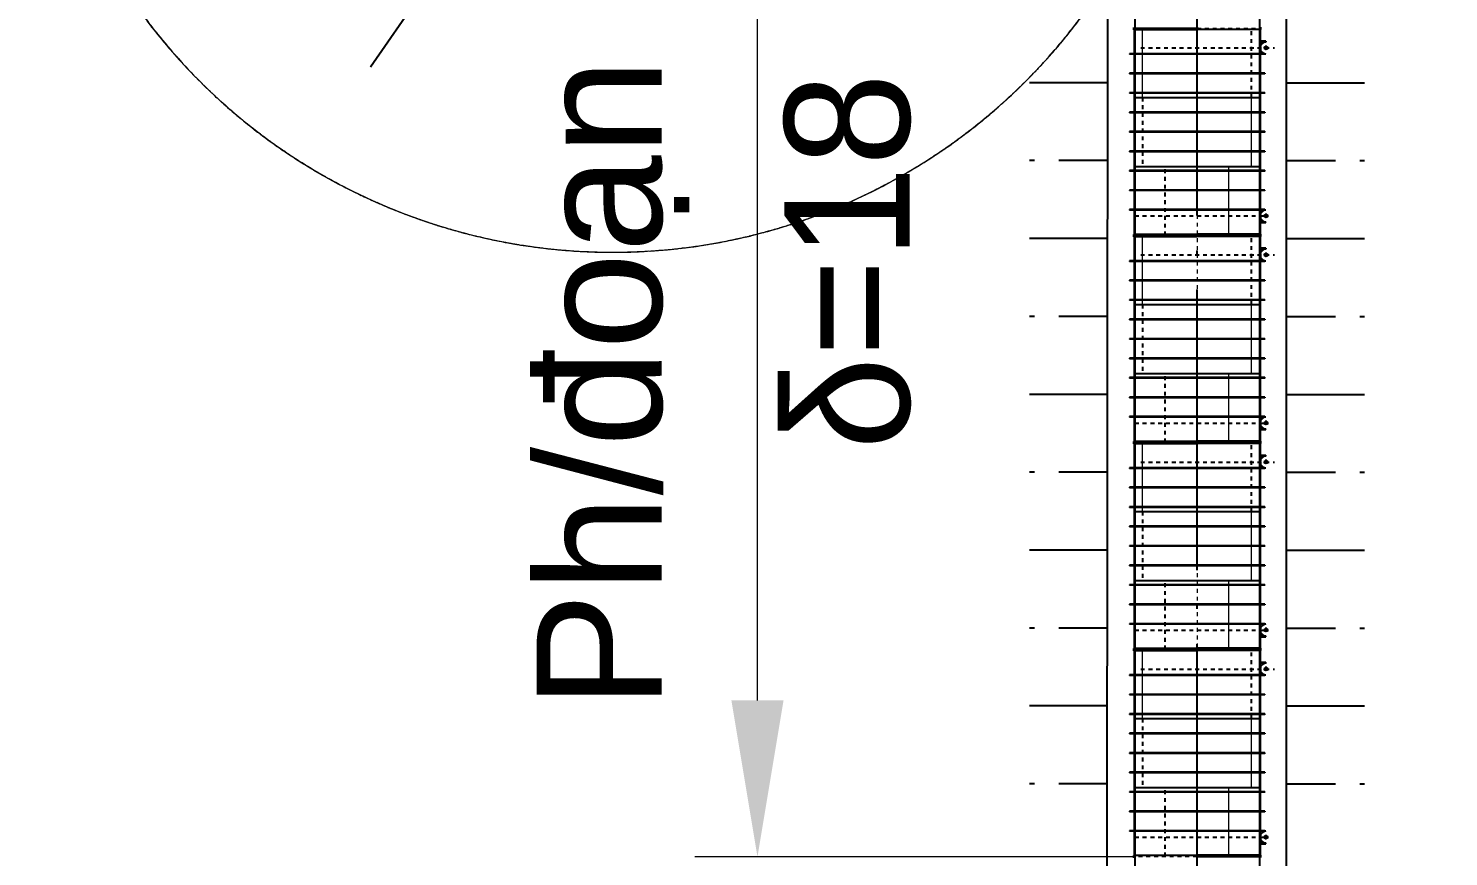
# Model space of a CAD drawing. Header units: inches. Extents: x 444671 to 463716, y 1783086 to 1794968.
# Drawn here: x 456410.11 to 456446.57, y 1787427.25 to 1787448.51 of the extents above; entities that cross this region are included whole.
import ezdxf

# ---------------------------------------------------------------- set-up
doc = ezdxf.new("R2010")
doc.units = ezdxf.units.IN
doc.header["$MEASUREMENT"] = 0
for name, pattern in [('ACAD_ISO04W100', [30, 24, -3, 0, -3]), ('CENTER', [2, 1.25, -0.25, 0.25, -0.25]), ('DASHED2', [9.525, 6.35, -3.175]), ('HIDDEN', [0.375, 0.25, -0.125])]:
    doc.linetypes.add(name, pattern=pattern)
for name, color, linetype in [('4', 4, 'Continuous'), ('Bao', 137, 'Continuous'), ('CONGTRINH', 2, 'Continuous'), ('CTTRINH', 4, 'Continuous'), ('Dong', 252, 'HIDDEN'), ('KHUAT', 8, 'DASHED2'), ('Tam', 1, 'CENTER'), ('Text', 3, 'Continuous'), ('Tim', 1, 'ACAD_ISO04W100')]:
    doc.layers.add(name, color=color, linetype=linetype)
doc.layers.add('manh', color=128, linetype='Continuous', lineweight=15)
doc.layers.add('Texdoi', color=40, linetype='Continuous', lineweight=15)
doc.styles.add('Arial', font='arial.ttf')
doc.styles.add('VNARIAL', font='')
doc.styles.get('VNARIAL').set_extended_font_data('.VnArial')
doc.linetypes.add('NEN_DA1', pattern='A,1.5,-0.15,["Y",Standard,S=0.2,R=0,X=-0.15,Y=-0.2],-0.005', length=1.655)
doc.dimstyles.new('1-1', dxfattribs={"dimtxt": 2, "dimasz": 2.5, "dimexe": 1, "dimexo": 0, "dimgap": 1, "dimtad": 1, "dimtoh": 1, "dimdec": 0, "dimzin": 0, "dimdsep": 46, "dimtxsty": 'Standard', "dimcen": 0.09, "dimclrd": 3, "dimclre": 3, "dimclrt": 4, "dimadec": 0, "dimazin": 0, "dimtfac": 1, "dimtdec": 0, "dimtmove": 0, "dimatfit": 0, "dimfxl": 0, "dimtolj": 1, "dimtzin": 0, "dimarcsym": 0})
doc.dimstyles.new('kt2000', dxfattribs={"dimscale": 0, "dimtxt": 4, "dimasz": 3, "dimexe": 2.5, "dimexo": 0, "dimgap": 1.3, "dimtad": 1, "dimzin": 0, "dimdsep": 46, "dimtxsty": 'VNARIAL', "dimblk1": 'OBLIQUE', "dimblk2": 'OBLIQUE', "dimsah": 1, "dimcen": 0.8, "dimdle": 2.5, "dimclrd": 256, "dimclre": 256, "dimclrt": 256, "dimaunit": 1, "dimadec": 1, "dimazin": 0, "dimtfac": 1, "dimtofl": 0, "dimtmove": 1, "dimatfit": 3, "dimfxl": 0, "dimtolj": 1, "dimtzin": 0, "dimarcsym": 0})

# ---------------------------------------------------------------- blocks, each defined once
blk = doc.blocks.new('*D99')
at = {"layer": 'Defpoints', "color": 0, "transparency": 16777216}
for p in [(456433.64, 1787468.857), (456425.114, 1787456.515)]:
    blk.add_point(p, dxfattribs=at)
at = {"layer": 'Text', "lineweight": -2, "transparency": 16777216}
blk.add_line((456418.9, 1787447.518), (456431.935, 1787466.388), dxfattribs=at)
at = {"layer": 'Text', "transparency": 16777216}
blk.add_solid([(456431.523, 1787466.672), (456432.346, 1787466.104), (456433.64, 1787468.857)], dxfattribs=at)
at = {"layer": 'Text', "transparency": 16777216, "insert": (456421.815, 1787457.619), "char_height": 4, "attachment_point": 5, "rotation": 55.3639, "style": 'VNARIAL'}
blk.add_mtext('\\A1;R15.00', dxfattribs=at)
blk = doc.blocks.new('_Oblique')
at = {"color": 0, "linetype": 'ByBlock', "lineweight": -2}
blk.add_line((-0.5, -0.5), (0.5, 0.5), dxfattribs=at)
blk = doc.blocks.new('*D135')
at = {"layer": 'Bao', "color": 3, "lineweight": -2, "ltscale": 0.2, "transparency": 16777216}
for p, q in [((-1662320, 352410), (-1673591, 352410)), ((-1671986, 325903), (-1671986, 348397)), ((-1662320, 321890), (-1673591, 321890))]:
    blk.add_line(p, q, dxfattribs=at)
at = {"layer": 'Bao', "color": 3, "ltscale": 0.2, "transparency": 16777216}
for points in [[(-1672655, 348397), (-1671317, 348397), (-1671986, 352410)], [(-1672655, 325903), (-1671317, 325903), (-1671986, 321890)]]:
    blk.add_solid(points, dxfattribs=at)
at = {"layer": 'Defpoints', "color": 0, "ltscale": 0.2, "transparency": 16777216}
for p in [(-1671986, 352410), (-1662320, 352410), (-1662320, 321890)]:
    blk.add_point(p, dxfattribs=at)
at = {"layer": 'Bao', "color": 4, "ltscale": 0.2, "transparency": 16777216, "insert": (-1675695, 337150), "char_height": 3210.27, "attachment_point": 5, "rotation": 90}
blk.add_mtext('\\A1;{\\f.VnArial|b0|i0|c0|p34;Ph/®o¹n 25}', dxfattribs=at)
blk = doc.blocks.new('A$C491C4D06')
at = {"layer": 'Bao'}
for p, q in [((-1660699.9, 343150), (-1662333.9, 343150)), ((-1662329.9, 343179), (-1662329.9, 343119)), ((-1660703.9, 343119), (-1662329.9, 343119)), ((-1662319.9, 343150), (-1662319.9, 337864)), ((-1660703.9, 343179), (-1660703.9, 343119)), ((-1660703.9, 343150), (-1660701.9, 343150)), ((-1660699.9, 343186), (-1660699.9, 343126)), ((-1659073.9, 343126), (-1660699.9, 343126)), ((-1659083.9, 343126), (-1659083.9, 337840)), ((-1659073.9, 343186), (-1659073.9, 343126)), ((-1658933.9, 342822), (-1659083.9, 342822)), ((-1658933.9, 342802), (-1659083.9, 342802)), ((-1658933.9, 342822), (-1658933.9, 342802)), ((-1662439.9, 342502), (-1662439.9, 342488)), ((-1659083.9, 342502), (-1658933.9, 342502)), ((-1658963.9, 342502), (-1658963.9, 342488)), ((-1662439.9, 342002), (-1662439.9, 341988)), ((-1658963.9, 342002), (-1658963.9, 341988)), ((-1662439.9, 341502), (-1662439.9, 341488)), ((-1662319.9, 341380), (-1659083.9, 341380)), ((-1658963.9, 341502), (-1658963.9, 341488)), ((-1662439.9, 341002), (-1662439.9, 340988)), ((-1658963.9, 341002), (-1658963.9, 340988)), ((-1662439.9, 340502), (-1662439.9, 340488)), ((-1658963.9, 340502), (-1658963.9, 340488)), ((-1662439.9, 340002), (-1662439.9, 339988)), ((-1658963.9, 340002), (-1658963.9, 339988)), ((-1662439.9, 339502), (-1662439.9, 339488)), ((-1662319.9, 339610), (-1659083.9, 339610)), ((-1658963.9, 339502), (-1658963.9, 339488)), ((-1662439.9, 339002), (-1662439.9, 338988)), ((-1658963.9, 339002), (-1658963.9, 338988)), ((-1662439.9, 338502), (-1662439.9, 338488)), ((-1658933.9, 338488), (-1659083.9, 338488)), ((-1658963.9, 338502), (-1658963.9, 338488)), ((-1659083.9, 338188), (-1658933.9, 338188)), ((-1659083.9, 338168), (-1658933.9, 338168)), ((-1658933.9, 338168), (-1658933.9, 338188)), ((-1660699.9, 337835), (-1662333.9, 337835)), ((-1660703.9, 337864), (-1662329.9, 337864)), ((-1662329.9, 337864), (-1662329.9, 337804)), ((-1660703.9, 337804), (-1662329.9, 337804)), ((-1662319.9, 337835), (-1662319.9, 332549)), ((-1660703.9, 337864), (-1660703.9, 337804)), ((-1660703.9, 337840), (-1659083.9, 337840)), ((-1660703.9, 337835), (-1660701.9, 337835)), ((-1659073.9, 337871), (-1660699.9, 337871)), ((-1660699.9, 337871), (-1660699.9, 337811)), ((-1659073.9, 337811), (-1660699.9, 337811)), ((-1659083.9, 337811), (-1659083.9, 332525)), ((-1659073.9, 337871), (-1659073.9, 337811)), ((-1658933.9, 337507), (-1659083.9, 337507)), ((-1658933.9, 337487), (-1659083.9, 337487)), ((-1658933.9, 337507), (-1658933.9, 337487)), ((-1662439.9, 337187), (-1662439.9, 337173)), ((-1659083.9, 337187), (-1658933.9, 337187)), ((-1658963.9, 337187), (-1658963.9, 337173)), ((-1662439.9, 336687), (-1662439.9, 336673)), ((-1658963.9, 336687), (-1658963.9, 336673)), ((-1662439.9, 336187), (-1662439.9, 336173)), ((-1658963.9, 336187), (-1658963.9, 336173)), ((-1662319.9, 336065), (-1659083.9, 336065)), ((-1662439.9, 335687), (-1662439.9, 335673)), ((-1658963.9, 335687), (-1658963.9, 335673)), ((-1662439.9, 335187), (-1662439.9, 335173)), ((-1658963.9, 335187), (-1658963.9, 335173)), ((-1662439.9, 334687), (-1662439.9, 334673)), ((-1658963.9, 334687), (-1658963.9, 334673)), ((-1662439.9, 334187), (-1662439.9, 334173)), ((-1662319.9, 334295), (-1659083.9, 334295)), ((-1658963.9, 334187), (-1658963.9, 334173)), ((-1662439.9, 333687), (-1662439.9, 333673)), ((-1658963.9, 333687), (-1658963.9, 333673)), ((-1662439.9, 333187), (-1662439.9, 333173)), ((-1658933.9, 333173), (-1659083.9, 333173)), ((-1659083.9, 332873), (-1658933.9, 332873)), ((-1658963.9, 333187), (-1658963.9, 333173)), ((-1658933.9, 332853), (-1658933.9, 332873)), ((-1660699.9, 332520), (-1662333.9, 332520)), ((-1660703.9, 332549), (-1662329.9, 332549)), ((-1662329.9, 332549), (-1662329.9, 332489)), ((-1662319.9, 332520), (-1662319.9, 327234)), ((-1660703.9, 332549), (-1660703.9, 332489)), ((-1660703.9, 332525), (-1659083.9, 332525)), ((-1660703.9, 332520), (-1660701.9, 332520)), ((-1659073.9, 332556), (-1660699.9, 332556)), ((-1660699.9, 332556), (-1660699.9, 332496)), ((-1659073.9, 332496), (-1660699.9, 332496)), ((-1659083.9, 332853), (-1658933.9, 332853)), ((-1659083.9, 332496), (-1659083.9, 327210)), ((-1659073.9, 332556), (-1659073.9, 332496)), ((-1660703.9, 332489), (-1662329.9, 332489)), ((-1658933.9, 332192), (-1659083.9, 332192)), ((-1658933.9, 332172), (-1659083.9, 332172)), ((-1658933.9, 332192), (-1658933.9, 332172)), ((-1662439.9, 331872), (-1662439.9, 331858)), ((-1659083.9, 331872), (-1658933.9, 331872)), ((-1658963.9, 331872), (-1658963.9, 331858)), ((-1662439.9, 331372), (-1662439.9, 331358)), ((-1658963.9, 331372), (-1658963.9, 331358)), ((-1662439.9, 330872), (-1662439.9, 330858)), ((-1662319.9, 330750), (-1659083.9, 330750)), ((-1658963.9, 330872), (-1658963.9, 330858)), ((-1662439.9, 330372), (-1662439.9, 330358)), ((-1658963.9, 330372), (-1658963.9, 330358)), ((-1662439.9, 329872), (-1662439.9, 329858)), ((-1658963.9, 329872), (-1658963.9, 329858)), ((-1662439.9, 329372), (-1662439.9, 329358)), ((-1658963.9, 329372), (-1658963.9, 329358)), ((-1662439.9, 328872), (-1662439.9, 328858)), ((-1662319.9, 328980), (-1659083.9, 328980)), ((-1658963.9, 328872), (-1658963.9, 328858)), ((-1662439.9, 328372), (-1662439.9, 328358)), ((-1658963.9, 328372), (-1658963.9, 328358)), ((-1662439.9, 327872), (-1662439.9, 327858)), ((-1658933.9, 327858), (-1659083.9, 327858)), ((-1658963.9, 327872), (-1658963.9, 327858)), ((-1659083.9, 327558), (-1658933.9, 327558)), ((-1659083.9, 327538), (-1658933.9, 327538)), ((-1658933.9, 327538), (-1658933.9, 327558)), ((-1660703.9, 327234), (-1662329.9, 327234)), ((-1662329.9, 327234), (-1662329.9, 327174)), ((-1660703.9, 327174), (-1662329.9, 327174)), ((-1660699.9, 327205), (-1662319.9, 327205)), ((-1662319.9, 327205), (-1662319.9, 321919)), ((-1660703.9, 327234), (-1660703.9, 327174)), ((-1660703.9, 327210), (-1659083.9, 327210)), ((-1660703.9, 327205), (-1660701.9, 327205)), ((-1659073.9, 327241), (-1660699.9, 327241)), ((-1660699.9, 327241), (-1660699.9, 327181)), ((-1659073.9, 327181), (-1660699.9, 327181)), ((-1659083.9, 327181), (-1659083.9, 321895)), ((-1659073.9, 327241), (-1659073.9, 327181)), ((-1658933.9, 326877), (-1659083.9, 326877)), ((-1658933.9, 326857), (-1659083.9, 326857)), ((-1658933.9, 326877), (-1658933.9, 326857)), ((-1662439.9, 326557), (-1662439.9, 326543)), ((-1659083.9, 326557), (-1658933.9, 326557)), ((-1658963.9, 326557), (-1658963.9, 326543)), ((-1662439.9, 326057), (-1662439.9, 326043)), ((-1658963.9, 326057), (-1658963.9, 326043)), ((-1662439.9, 325557), (-1662439.9, 325543)), ((-1662319.9, 325435), (-1659083.9, 325435)), ((-1658963.9, 325557), (-1658963.9, 325543)), ((-1662439.9, 325057), (-1662439.9, 325043)), ((-1658963.9, 325057), (-1658963.9, 325043)), ((-1662439.9, 324557), (-1662439.9, 324543)), ((-1658963.9, 324557), (-1658963.9, 324543)), ((-1662439.9, 324057), (-1662439.9, 324043)), ((-1658963.9, 324057), (-1658963.9, 324043)), ((-1662439.9, 323557), (-1662439.9, 323543)), ((-1662319.9, 323665), (-1659083.9, 323665)), ((-1658963.9, 323557), (-1658963.9, 323543)), ((-1662439.9, 323057), (-1662439.9, 323043)), ((-1658963.9, 323057), (-1658963.9, 323043)), ((-1662439.9, 322557), (-1662439.9, 322543)), ((-1658933.9, 322543), (-1659083.9, 322543)), ((-1658963.9, 322557), (-1658963.9, 322543)), ((-1659073.9, 321926), (-1660699.9, 321926)), ((-1660699.9, 321926), (-1660699.9, 321866)), ((-1659083.9, 322243), (-1658933.9, 322243)), ((-1659083.9, 322223), (-1658933.9, 322223)), ((-1659073.9, 321926), (-1659073.9, 321866)), ((-1658933.9, 322223), (-1658933.9, 322243)), ((-1660703.9, 321919), (-1662329.9, 321919)), ((-1662329.9, 321919), (-1662329.9, 321859)), ((-1660703.9, 321919), (-1660703.9, 321859)), ((-1660703.9, 321895), (-1659083.9, 321895))]:
    blk.add_line(p, q, dxfattribs=at)
at = {"layer": 'Bao', "ltscale": 0.2}
for p, q in [((-1659083.9, 343150), (-1659083.9, 343126)), ((-1658963.9, 342502), (-1662439.9, 342502)), ((-1658963.9, 342488), (-1662439.9, 342488)), ((-1658963.9, 342002), (-1662439.9, 342002)), ((-1658963.9, 341988), (-1662439.9, 341988)), ((-1658963.9, 341502), (-1662439.9, 341502)), ((-1658963.9, 341488), (-1662439.9, 341488)), ((-1658963.9, 341002), (-1662439.9, 341002)), ((-1658963.9, 340988), (-1662439.9, 340988)), ((-1658963.9, 340502), (-1662439.9, 340502)), ((-1658963.9, 340488), (-1662439.9, 340488)), ((-1658963.9, 340002), (-1662439.9, 340002)), ((-1658963.9, 339988), (-1662439.9, 339988)), ((-1658963.9, 339502), (-1662439.9, 339502)), ((-1658963.9, 339488), (-1662439.9, 339488)), ((-1658963.9, 339002), (-1662439.9, 339002)), ((-1658963.9, 338988), (-1662439.9, 338988)), ((-1658963.9, 338502), (-1662439.9, 338502)), ((-1658963.9, 338488), (-1662439.9, 338488)), ((-1659083.9, 337835), (-1659083.9, 337811)), ((-1658963.9, 337187), (-1662439.9, 337187)), ((-1658963.9, 337173), (-1662439.9, 337173)), ((-1658963.9, 336687), (-1662439.9, 336687)), ((-1658963.9, 336673), (-1662439.9, 336673)), ((-1658963.9, 336187), (-1662439.9, 336187)), ((-1658963.9, 336173), (-1662439.9, 336173)), ((-1658963.9, 335687), (-1662439.9, 335687)), ((-1658963.9, 335673), (-1662439.9, 335673)), ((-1658963.9, 335187), (-1662439.9, 335187)), ((-1658963.9, 335173), (-1662439.9, 335173)), ((-1658963.9, 334687), (-1662439.9, 334687)), ((-1658963.9, 334673), (-1662439.9, 334673)), ((-1658963.9, 334187), (-1662439.9, 334187)), ((-1658963.9, 334173), (-1662439.9, 334173)), ((-1658963.9, 333687), (-1662439.9, 333687)), ((-1658963.9, 333673), (-1662439.9, 333673)), ((-1658963.9, 333187), (-1662439.9, 333187)), ((-1658963.9, 333173), (-1662439.9, 333173)), ((-1659083.9, 332520), (-1659083.9, 332496)), ((-1658963.9, 331872), (-1662439.9, 331872)), ((-1658963.9, 331858), (-1662439.9, 331858)), ((-1658963.9, 331372), (-1662439.9, 331372)), ((-1658963.9, 331358), (-1662439.9, 331358)), ((-1658963.9, 330872), (-1662439.9, 330872)), ((-1658963.9, 330858), (-1662439.9, 330858)), ((-1658963.9, 330372), (-1662439.9, 330372)), ((-1658963.9, 330358), (-1662439.9, 330358)), ((-1658963.9, 329872), (-1662439.9, 329872)), ((-1658963.9, 329858), (-1662439.9, 329858)), ((-1658963.9, 329372), (-1662439.9, 329372)), ((-1658963.9, 329358), (-1662439.9, 329358)), ((-1658963.9, 328872), (-1662439.9, 328872)), ((-1658963.9, 328858), (-1662439.9, 328858)), ((-1658963.9, 328372), (-1662439.9, 328372)), ((-1658963.9, 328358), (-1662439.9, 328358)), ((-1658963.9, 327872), (-1662439.9, 327872)), ((-1658963.9, 327858), (-1662439.9, 327858)), ((-1659083.9, 327205), (-1659083.9, 327181)), ((-1658963.9, 326557), (-1662439.9, 326557)), ((-1658963.9, 326543), (-1662439.9, 326543)), ((-1658963.9, 326057), (-1662439.9, 326057)), ((-1658963.9, 326043), (-1662439.9, 326043)), ((-1658963.9, 325557), (-1662439.9, 325557)), ((-1658963.9, 325543), (-1662439.9, 325543)), ((-1658963.9, 325057), (-1662439.9, 325057)), ((-1658963.9, 325043), (-1662439.9, 325043)), ((-1658963.9, 324557), (-1662439.9, 324557)), ((-1658963.9, 324543), (-1662439.9, 324543)), ((-1658963.9, 324057), (-1662439.9, 324057)), ((-1658963.9, 324043), (-1662439.9, 324043)), ((-1658963.9, 323557), (-1662439.9, 323557)), ((-1658963.9, 323543), (-1662439.9, 323543)), ((-1658963.9, 323057), (-1662439.9, 323057)), ((-1658963.9, 323043), (-1662439.9, 323043)), ((-1658963.9, 322557), (-1662439.9, 322557)), ((-1658963.9, 322543), (-1662439.9, 322543))]:
    blk.add_line(p, q, dxfattribs=at)
at = {"layer": 'Bao'}
for centre in [(-1658933.9, 342652), (-1658933.9, 338338), (-1658933.9, 337337), (-1658933.9, 333023), (-1658933.9, 332022), (-1658933.9, 327708), (-1658933.9, 326707), (-1658933.9, 322393)]:
    blk.add_circle(centre, 40, dxfattribs=at)
for centre in [(-1658933.9, 342652), (-1658933.9, 338338), (-1658933.9, 337337), (-1658933.9, 333023), (-1658933.9, 332022), (-1658933.9, 327708), (-1658933.9, 326707), (-1658933.9, 322393)]:
    blk.add_arc(centre, 150, 270, 90, dxfattribs=at)
at = {"layer": 'KHUAT', "ltscale": 5}
for p, q in [((-1662301.9, 343150), (-1662301.9, 337840)), ((-1660699.9, 343150), (-1659083.9, 343150)), ((-1659302.4, 341380), (-1659302.4, 343150)), ((-1659101.9, 343150), (-1659101.9, 337840)), ((-1662101.4, 341380), (-1662101.4, 339610)), ((-1661517.9, 337840), (-1661517.9, 339610)), ((-1662319.9, 337864), (-1662319.9, 337840)), ((-1660703.9, 337840), (-1662319.9, 337840)), ((-1662301.9, 337835), (-1662301.9, 332525)), ((-1660699.9, 337835), (-1659083.9, 337835)), ((-1659302.4, 336065), (-1659302.4, 337835)), ((-1659101.9, 337835), (-1659101.9, 332525)), ((-1662101.4, 336065), (-1662101.4, 334295)), ((-1661517.9, 332525), (-1661517.9, 334295)), ((-1662319.9, 332549), (-1662319.9, 332525)), ((-1660703.9, 332525), (-1662319.9, 332525)), ((-1662301.9, 332520), (-1662301.9, 327210)), ((-1660699.9, 332520), (-1659083.9, 332520)), ((-1659302.4, 330750), (-1659302.4, 332520)), ((-1659101.9, 332520), (-1659101.9, 327210)), ((-1662101.4, 330750), (-1662101.4, 328980)), ((-1661517.9, 327210), (-1661517.9, 328980)), ((-1662319.9, 327234), (-1662319.9, 327210)), ((-1660703.9, 327210), (-1662319.9, 327210)), ((-1662301.9, 327205), (-1662301.9, 321895)), ((-1660699.9, 327205), (-1659083.9, 327205)), ((-1659302.4, 325435), (-1659302.4, 327205)), ((-1659101.9, 327205), (-1659101.9, 321895)), ((-1662101.4, 325435), (-1662101.4, 323665)), ((-1661517.9, 321895), (-1661517.9, 323665)), ((-1662319.9, 321919), (-1662319.9, 321895)), ((-1660703.9, 321895), (-1662319.9, 321895))]:
    blk.add_line(p, q, dxfattribs=at)
at = {"layer": 'manh', "color": 1, "linetype": 'CENTER', "ltscale": 0.05}
blk.add_line((-1660701.9, 351165.1), (-1660701.9, 251543.9), dxfattribs=at)
at = {"layer": 'manh'}
for p, q in [((-1662101.4, 341380), (-1662101.4, 343150)), ((-1659302.4, 339610), (-1659302.4, 341380)), ((-1659885.9, 337840), (-1659885.9, 339610)), ((-1662101.4, 336065), (-1662101.4, 337835)), ((-1659302.4, 334295), (-1659302.4, 336065)), ((-1659885.9, 332525), (-1659885.9, 334295)), ((-1662101.4, 330750), (-1662101.4, 332520)), ((-1659302.4, 328980), (-1659302.4, 330750)), ((-1659885.9, 327210), (-1659885.9, 328980)), ((-1662101.4, 325435), (-1662101.4, 327205)), ((-1659302.4, 323665), (-1659302.4, 325435)), ((-1659885.9, 321895), (-1659885.9, 323665))]:
    blk.add_line(p, q, dxfattribs=at)
at = {"layer": 'manh', "color": 1, "linetype": 'CENTER', "ltscale": 0.05}
for start, end in [(78.02024, 90), (66, 78.02024), (54.01528, 65.98472), (30.01528, 41.98472), (18.01528, 29.98472), (0, 18)]:
    blk.add_arc((-1675701.9, 352406), 15000, start, end, dxfattribs=at)
at = {"layer": 'Tam'}
for p, q in [((-1658933.9, 342714.5), (-1658933.9, 342589.5)), ((-1658933.9, 338400.5), (-1658933.9, 338275.5)), ((-1658933.9, 337399.5), (-1658933.9, 337274.5)), ((-1658933.9, 333085.5), (-1658933.9, 332960.5)), ((-1658933.9, 332084.5), (-1658933.9, 331959.5)), ((-1658933.9, 327770.5), (-1658933.9, 327645.5)), ((-1658933.9, 326769.5), (-1658933.9, 326644.5)), ((-1658933.9, 322455.5), (-1658933.9, 322330.5))]:
    blk.add_line(p, q, dxfattribs=at)
at = {"layer": 'Tam', "ltscale": 3}
for p, q in [((-1662147.9, 342652), (-1658716.8, 342652)), ((-1662297.9, 338338), (-1658866.8, 338338)), ((-1662147.9, 337337), (-1658716.8, 337337)), ((-1662297.9, 333023), (-1658866.8, 333023)), ((-1662147.9, 332022), (-1658716.8, 332022)), ((-1662297.9, 327708), (-1658866.8, 327708)), ((-1662147.9, 326707), (-1658716.8, 326707)), ((-1662297.9, 322393), (-1658866.8, 322393))]:
    blk.add_line(p, q, dxfattribs=at)
at = {"layer": 'Bao', "ltscale": 0.2, "insert": (-1671293.1, 332336.9), "char_height": 3210.269, "width": 27057.467, "attachment_point": 1, "rotation": 90, "style": 'Arial'}
blk.add_mtext('{\\fSymbol|b0|i0|c2|p18;d=18}', dxfattribs=at)
at = {"layer": 'Bao', "ltscale": 0.2}
dim = blk.add_linear_dim(base=(-1671986.1, 352410), p1=(-1662319.9, 321890), p2=(-1662319.9, 352410), angle=90, text='{\\f.VnArial|b0|i0|c0|p34;Ph/®o¹n 25}', dimstyle='1-1', override={"dimscale": 1605.134402, "dimlfac": -1}, dxfattribs=at)
dim.commit()
dim.dimension.update_dxf_attribs({"geometry": '*D135', "text_midpoint": (-1675694.5, 337150)})

msp = doc.modelspace()

# ---------------------------------------------------------------- linework, layer by layer
at = {"layer": '4', "linetype": 'NEN_DA1', "ltscale": 8}
msp.add_line((456442.4145, 1787357.5474), (456442.4145, 1787469.0948), dxfattribs=at)
at = {"layer": '4', "linetype": 'NEN_DA1', "ltscale": 10}
msp.add_lwpolyline([(456437.8145, 1787456.515), (456437.7645, 1787341.4126), (456967.6488, 1787304.3207), (456969.7969, 1787304.3207)], dxfattribs=at)
at = {"layer": 'CONGTRINH', "ltscale": 10}
for p, q in [((456438.5145, 1787457.3596), (456438.5145, 1787357.5905)), ((456441.7145, 1787457.3597), (456441.7145, 1787357.5906))]:
    msp.add_line(p, q, dxfattribs=at)
at = {"layer": 'CTTRINH', "color": 4, "linetype": 'ByBlock'}
for p, q in [((456437.8145, 1787447.1134), (456435.8145, 1787447.1134)), ((456442.4145, 1787447.1134), (456444.4145, 1787447.1134)), ((456437.8145, 1787443.1134), (456435.8145, 1787443.1134)), ((456442.4145, 1787443.1134), (456444.4145, 1787443.1134)), ((456437.8145, 1787439.1134), (456435.8145, 1787439.1134)), ((456442.4145, 1787439.1134), (456444.4145, 1787439.1134)), ((456437.8145, 1787435.1134), (456435.8145, 1787435.1134)), ((456442.4145, 1787435.1134), (456444.4145, 1787435.1134)), ((456437.8145, 1787431.1134), (456435.8145, 1787431.1134)), ((456442.4145, 1787431.1134), (456444.4145, 1787431.1134))]:
    msp.add_line(p, q, dxfattribs=at)
at = {"layer": 'Dong', "color": 3, "ltscale": 5}
for p, q in [((456437.8145, 1787445.1134), (456435.8145, 1787445.1134)), ((456442.4145, 1787445.1134), (456444.4145, 1787445.1134)), ((456437.8145, 1787441.1134), (456435.8145, 1787441.1134)), ((456442.4145, 1787441.1134), (456444.4145, 1787441.1134)), ((456437.8145, 1787437.1134), (456435.8145, 1787437.1134)), ((456442.4145, 1787437.1134), (456444.4145, 1787437.1134)), ((456437.8145, 1787433.1134), (456435.8145, 1787433.1134)), ((456442.4145, 1787433.1134), (456444.4145, 1787433.1134)), ((456437.8145, 1787429.1134), (456435.8145, 1787429.1134)), ((456442.4145, 1787429.1134), (456444.4145, 1787429.1134))]:
    msp.add_line(p, q, dxfattribs=at)
at = {"layer": 'Tim', "ltscale": 0.3}
msp.add_lwpolyline([(456440.1145, 1787343.6039), (456440.1145, 1787471.4401)], dxfattribs=at)

# ---------------------------------------------------------------- block references
at = {"layer": 'Texdoi', "xscale": 0.0009999999892897904, "yscale": 0.0009999999310821295, "zscale": 0.001}
msp.add_blockref('A$C491C4D06', (458100.8161, 1787105.3548), dxfattribs=at)

# ---------------------------------------------------------------- dimensions: what is measured, and where the dimension line sits
at = {"layer": 'Text', "color": 3}
dim = msp.add_radius_dim(center=(456425.1145, 1787456.515), mpoint=(456433.6399, 1787468.8566), dimstyle='kt2000', override={"dimscale": 1, "dimarcsym": 1}, dxfattribs=at)
dim.commit()
dim.dimension.update_dxf_attribs({"geometry": '*D99', "text_midpoint": (456424.5648, 1787455.7192), "dimtype": 164})

doc.saveas('drawing.dxf')
